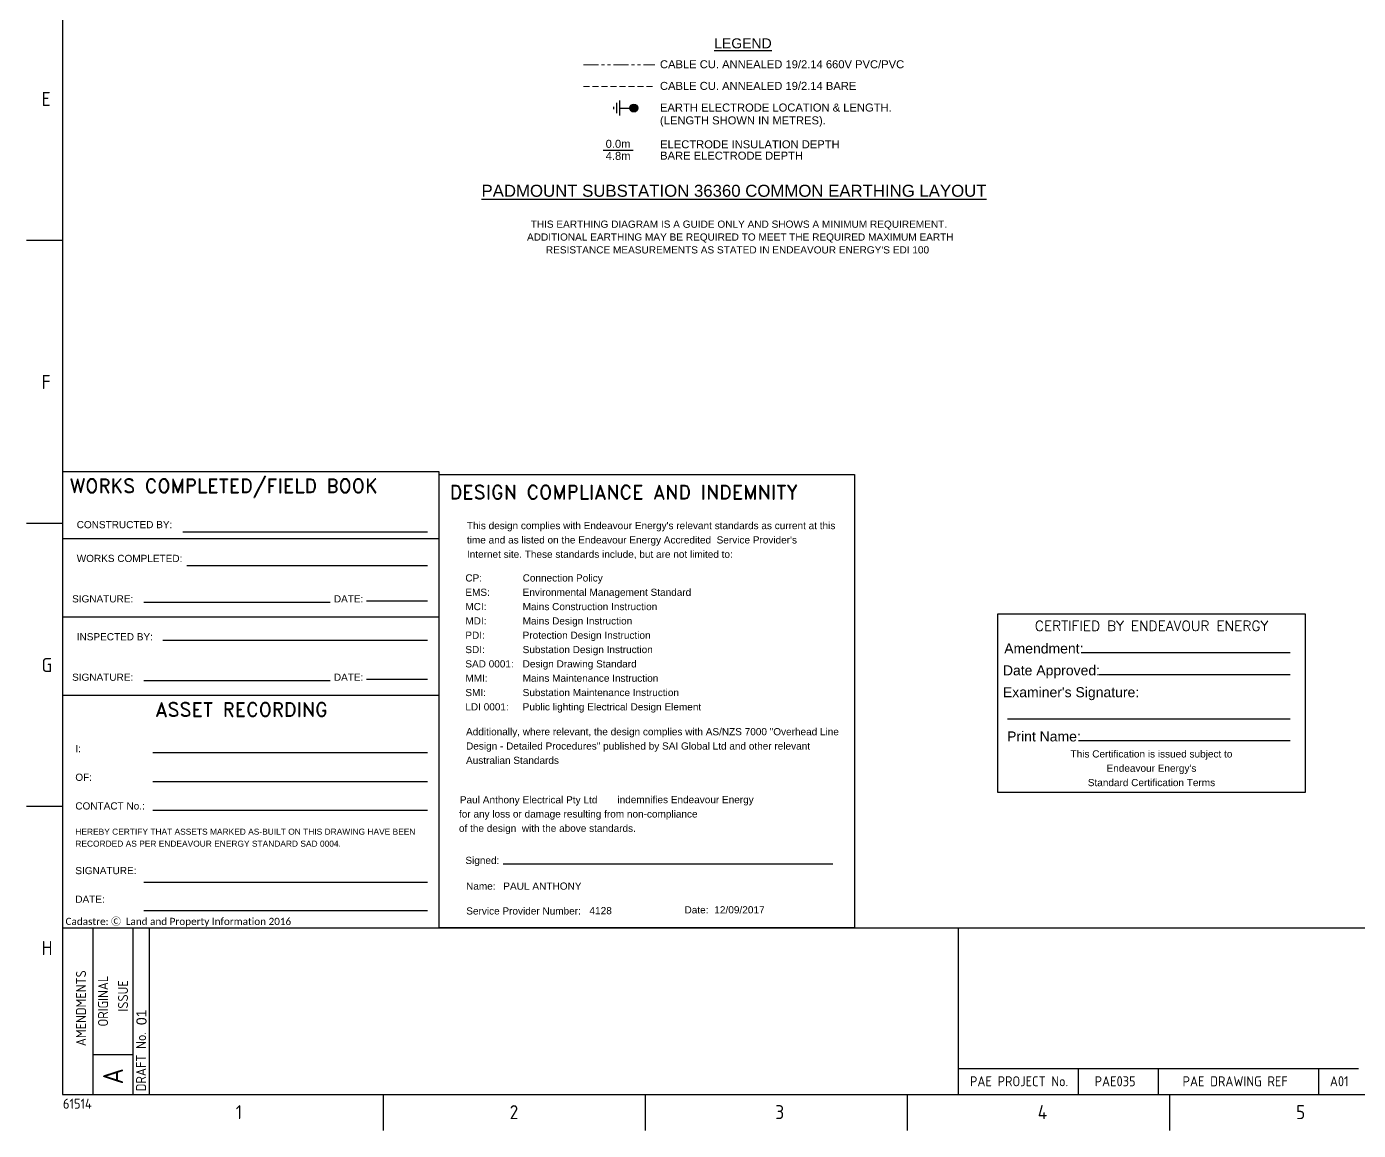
# Paper-space layout 'EARTHING' of a CAD drawing. Header units: metres, sheet in millimetres. Extents: x -21 to 813, y -3 to 583.
# Drawn here: x -20.5 to 312.2, y -3 to 272.9 of the extents above; entities that cross this region are included whole.
import ezdxf
from ezdxf.enums import TextEntityAlignment as Align

# ---------------------------------------------------------------- set-up
doc = ezdxf.new("R2010")
doc.units = ezdxf.units.M
doc.linetypes.add('DASHED', pattern=[0.75, 0.5, -0.25])
doc.linetypes.add('PHANTOM2', pattern=[1.25, 0.625, -0.125, 0.125, -0.125, 0.125, -0.125])
doc.layers.get('0').update_dxf_attribs({"color": 6})
for name, color, linetype in [('Notes', 7, 'Continuous'), ('Notes_HV_MISC', 7, 'Continuous'), ('SupportsUG_SP_EXT', 7, 'Continuous')]:
    doc.layers.add(name, color=color, linetype=linetype)
doc.styles.add('ARIAL', font='arial.ttf', dxfattribs={"height": 2})
doc.styles.add('Elec', font='romand__.ttf')
doc.styles.add('iecISOCP', font='isocp.shx')
doc.styles.get("Standard").update_dxf_attribs({"font": 'arial.ttf'})

# ---------------------------------------------------------------- blocks, each defined once
blk = doc.blocks.new('A$C30A46249')
at = {"color": 7, "lineweight": -3, "insert": (6.919404494084477, 4.965336616243164), "char_height": 1.79, "attachment_point": 7, "line_spacing_factor": 1.2}
blk.add_mtext('{\\fCalibri|b0|i0|c0|p34;\\C256;Cadastre: \\fMS Gothic|b0|i0|c128|p49;\\C250;\\c2236962;Ⓒ\\fMS Gothic|b0|i0|c0|p49; \\fCalibri|b0|i0|c0|p34;\\C256;Land and Property Information 2016}', dxfattribs=at)
blk = doc.blocks.new('NOTE_CERTIFIED-BY-IE')
at = {"color": 7, "linetype": 'Continuous', "lineweight": -3}
for p, q in [((21.24509039448311, 34.9011834857753), (73.14967858873742, 34.90118348577529)), ((25.45664590535706, 29.40613568680776), (73.14967858873742, 29.40613568680776)), ((2.512453562613601, 18.32120845819359), (73.14967858873742, 18.32120845819359)), ((20.44830788382014, 12.95643793022428), (73.14967858873742, 12.95643793022428))]:
    blk.add_line(p, q, dxfattribs=at)
blk.add_lwpolyline([(0, 0), (76.979413, 0), (76.979413, 44.518214), (0, 44.518214)], close=True)
at = {"color": 7, "lineweight": -3, "style": 'Elec'}
blk.add_text('CERTIFIED BY ENDEAVOUR ENERGY', height=2.52, dxfattribs=at).set_placement((38.514654, 41.582084), align=Align.MIDDLE_CENTER)
at = {"color": 7, "lineweight": -3}
for s, p in [('Amendment:', (1.700338, 35.939913)), ('Date Approved:', (1.371343, 30.46870728958124)), ("Examiner's Signature:", (1.371343, 25.00800845685348))]:
    blk.add_text(s, height=2.5, dxfattribs=at).set_placement(p, align=Align.MIDDLE_LEFT)
blk.add_text('Print Name:', height=2.5, dxfattribs=at).set_placement((2.403783, 11.95394842083775), align=Align.BOTTOM_LEFT)
at = {"color": 7, "lineweight": -3, "insert": (38.491387, 5.986512), "char_height": 1.79, "attachment_point": 5, "line_spacing_factor": 1.2}
blk.add_mtext("This Certification is issued subject to \\PEndeavour Energy's \\PStandard Certification Terms", dxfattribs=at)
at = {"color": 7, "lineweight": -3, "flags": 4}
for tag, p in [('AMENDMENT', (21.24509039448311, 34.9011834857753)), ('DATE_APPROVED', (25.45664590535706, 29.40613568680776)), ('PRINT_NAME', (20.44830788382014, 12.95643793022428))]:
    blk.add_attdef(tag, p, '', height=2.5, dxfattribs=at)
blk = doc.blocks.new('NOTE_WORKS-COMPLETED')
at = {"lineweight": -3}
for p, q in [((94.10520200000609, 97.20053448155522), (0, 97.20053448155522)), ((94.10520200000609, 77.61548448074609), (0, 77.61548448074609)), ((93.8713540000026, 58.03043448086828), (0, 58.03043448086828))]:
    blk.add_line(p, q, dxfattribs=at)
at = {"color": 7, "linetype": 'Continuous', "lineweight": -3}
for p, q in [((30, 98.99594548158348), (91.13455475214867, 98.99594548158348)), ((31, 90.55463748145849), (91.13455475214867, 90.55463748145849)), ((20.30447096936405, 81.36531387269497), (66.83326402772217, 81.36531387362629)), ((75.9192024086369, 81.71490371413529), (91.13455475214867, 81.71490371413529)), ((25, 71.88050748128444), (91.13455475214867, 71.88050748128444)), ((20.30447096936405, 61.78026387188584), (66.83326402772217, 61.78026387281716)), ((75.9192024086369, 62.12985371332616), (91.13455475214867, 62.12985371332616)), ((22.5, 43.79472439084195), (91.13455475214867, 43.79472439084202)), ((22.5, 36.59420997742563), (91.13455475214867, 36.59420997742563)), ((22.5, 29.41905624046922), (91.13455475214867, 29.41905624046922)), ((20.30447096936405, 11.37116717081517), (91.13455475214867, 11.37116717081517)), ((20.30447096936405, 4.28425876237452), (91.13455475214867, 4.28425876237452))]:
    blk.add_line(p, q, dxfattribs=at)
at = {"lineweight": -3}
blk.add_lwpolyline([(0, 0), (94.10520200000609, 0), (94.10520200000609, 113.9501574812457), (0, 113.9501574812457)], close=True, dxfattribs=at)
at = {"color": 7, "lineweight": -3, "style": 'Elec'}
blk.add_text('WORKS COMPLETED/FIELD BOOK', height=3.5, dxfattribs=at).set_placement((1.75, 110.4501574812457), align=Align.MIDDLE_LEFT)
at = {"color": 7, "lineweight": -3}
for s, p in [('CONSTRUCTED BY:', (3.513387999963015, 100.7859454816207)), ('WORKS COMPLETED:', (3.521590999967884, 92.34463748149574)), ('INSPECTED BY:', (3.521590999967884, 72.75958748161793))]:
    blk.add_text(s, height=1.79, dxfattribs=at).set_placement(p, align=Align.MIDDLE_LEFT)
for s, p in [('SIGNATURE:', (10.00083620502846, 82.23035252466798)), ('DATE:', (71.45486100000561, 82.23035252466798)), ('SIGNATURE:', (10.00083620502846, 62.64530252385885)), ('DATE:', (71.45486100000561, 62.64530252385885))]:
    blk.add_text(s, height=1.79, dxfattribs=at).set_placement(p, align=Align.MIDDLE_CENTER)
at = {"color": 7, "lineweight": -3, "style": 'Elec'}
blk.add_text('ASSET RECORDING', height=3.5, dxfattribs=at).set_placement((23.1855787144741, 56.31770148128271), align=Align.TOP_LEFT)
at = {"color": 7, "lineweight": -3, "insert": (3.169338999956381, 45.68237897753716), "char_height": 1.79, "width": 89.6104522462499, "attachment_point": 1, "line_spacing_factor": 1.2}
blk.add_mtext('I:\\P\\POF:\\P\\PCONTACT No.:\\P{\\H0.83799x;\\PHEREBY CERTIFY THAT ASSETS MARKED AS-BUILT ON THIS DRAWING HAVE BEEN\\PRECORDED AS PER ENDEAVOUR ENERGY STANDARD SAD 0004.}\\P\\PSIGNATURE:\\P\\PDATE:', dxfattribs=at)
at = {"color": 7, "lineweight": -3}
for tag, p in [('CONSTRUCTEDBY', (32.91530267439532, 99.86979354117739)), ('WORKSCOMPLETED', (32.93411369617786, 91.43855115254723)), ('SIGNATURE', (23.86302639321592, 81.8653138727662)), ('DATE', (77.31411920147957, 82.21490371413529)), ('INSPECTEDBY', (25.68457521953496, 72.38050748128444)), ('SIGNATURE', (24.58912980891583, 62.2802638719716)), ('DATE', (77.74746301377809, 62.62985371332616)), ('ASSETRECORD', (28.7656630235937, 44.52857857384065)), ('ASSETRECORDOF', (28.5, 37.32806416042428)), ('CONTACTNO', (28.5, 30.15291042346784)), ('SIGNATURE', (31.7917719002277, 12.9501574812457)), ('DATE', (32, 5.018112945373147))]:
    blk.add_attdef(tag, p, '', height=1.79, dxfattribs=at)
blk = doc.blocks.new('NOTE_DESIGN-COMPLIANCE')
blk.add_line((15.99695412356906, 16.01262757734821), (98.3346082118104, 16.01262757734821))
blk.add_lwpolyline([(1.235690660905675e-07, 113.3042508153353), (103.7383228270058, 113.3042508153353), (103.7383228270058, -1.846647137426771e-07), (1.235690660905675e-07, -1.846647137426771e-07)], close=True)
at = {"color": 7, "lineweight": -3, "style": 'Elec'}
blk.add_text('DESIGN COMPLIANCE AND INDEMNITY', height=3.5, dxfattribs=at).set_placement((2.599836123569066, 106.1287998153353), align=Align.BOTTOM_LEFT)
at = {"color": 7, "lineweight": -3}
for s, p in [('Signed:', (6.536993123569066, 17.75137981533529)), ('Name:', (6.706682123569066, 11.31861081533529)), ('Service Provider Number:', (6.759543123569066, 5.106643815335286)), ('Date: ', (61.29110968491466, 5.382138815335286))]:
    blk.add_text(s, height=1.79, dxfattribs=at).set_placement(p, align=Align.TOP_LEFT)
at = {"color": 7, "lineweight": -3, "char_height": 1.79, "line_spacing_factor": 1.2}
for s, insert, attachment_point in [("This design complies with Endeavour Energy's relevant standards as current at this \\Ptime and as listed on the Endeavour Energy Accredited  Service Provider's\\PInternet site. These standards include, but are not limited to:", (6.919405123569066, 92.15804781533528), 7), ('CP:^I^IConnection Policy\\PEMS:^I^IEnvironmental Management Standard\\PMCI:^I^IMains Construction Instruction\\PMDI:^I^IMains Design Instruction\\PPDI:^I^IProtection Design Instruction\\PSDI:^I^ISubstation Design Instruction\\PSAD 0001:^IDesign Drawing Standard\\PMMI:^I^IMains Maintenance Instruction\\PSMI:^I^ISubstation Maintenance Instruction\\PLDI 0001:^IPublic lighting Electrical Design Element ', (6.526066123569066, 88.35560681533529), 1), ('\\PAdditionally, where relevant, the design complies with AS/NZS 7000 "Overhead Line\\PDesign - Detailed Procedures" published by SAI Global Ltd and other relevant \\PAustralian Standards', (6.700970123569066, 53.49980981533528), 1), ('                                                         indemnifies Endeavour Energy \\Pfor any loss or damage resulting from non-compliance \\Pof the design  with the above standards.', (4.931877587284774, 32.93600334356574), 1)]:
    blk.add_mtext(s, dxfattribs=dict(at, insert=insert, attachment_point=attachment_point))
at = {"ltscale": 0.5}
for tag, p in [('COMPANYNAME', (5.147325853440123, 31.10190101181399)), ('NAME', (15.99929719397954, 9.519729203638803)), ('SPN', (37.53871760912807, 3.382869785608875)), ('DATE', (68.73154658438693, 3.592218243932393))]:
    blk.add_attdef(tag, p, '', height=1.8, dxfattribs=at)
blk = doc.blocks.new('m4')
at = {"layer": 'Notes', "color": 7, "linetype": 'Continuous'}
for points in [[(0, -1.946708022383973), (0, 0)], [(-1.428571500000544, -1.946708022383973), (1.428571500000544, -1.946708022383973)], [(-0.952380999995512, -2.518136622384191), (0.952380999995512, -2.518136622384191)], [(-0.23809524999524, -3.089565222384408), (0.23809524999524, -3.089565222384408)]]:
    blk.add_lwpolyline(points, dxfattribs=at)
blk = doc.blocks.new('A1_FRAME_TITLE')
at = {"layer": 'Notes', "color": 3, "linetype": 'Continuous'}
for p, q in [((9.000003903041456, 574.3939047125621), (9.000003903041602, 5.973090848959372)), ((16.59244990489981, 5.973090848959368), (16.59244990489981, 47.61845976823428)), ((26.59244990489981, 5.973090848959368), (26.59244990489981, 47.61845976823428)), ((30.73754673144595, 5.976887582758076), (30.73754673144595, 47.62225650203299)), ((232.7845483813948, 47.61878775576222), (232.7845483813948, 5.973418836487318)), ((16.59244990489981, 15.97309084895936), (26.59244990489981, 15.97309084895936)), ((262.7848527329429, 12.32772192968445), (262.7848527329428, 5.973090848959373)), ((282.7848527329428, 12.32772192968445), (282.7848527329428, 5.973090848959373)), ((322.7848527329428, 12.32772192968445), (322.7848527329428, 5.973090848959373))]:
    blk.add_line(p, q, dxfattribs=at)
at = {"layer": 'Notes', "linetype": 'Continuous'}
for p, q in [((9.000003903041438, 219.4334977807608), (3.9030414092e-06, 219.4334977807608)), ((9.000003903041438, 148.6834977807608), (3.9030414092e-06, 148.6834977807608)), ((9.000003903041438, 77.93349778076073), (3.9030414092e-06, 77.93349778076073)), ((89.13886872809219, -3.026909151040624), (89.13886872809219, 5.973090848959372)), ((154.6477578007562, -3.026909151040624), (154.6477578007562, 5.973090848959375)), ((220.1566468734203, -3.026909151040624), (220.1566468734203, 5.973090848959372)), ((285.6655359460843, -3.026909151040624), (285.6655359460843, 5.973090848959372))]:
    blk.add_line(p, q, dxfattribs=at)
at = {"layer": 'Notes', "color": 7}
blk.add_line((332.7848527329427, 12.32772192968445), (232.7848527329428, 12.32772192968445), dxfattribs=at)
at = {"layer": 'Notes', "color": 3, "linetype": 'Continuous', "flags": 128}
for points in [[(9.000003903041591, 47.61845976823429), (123.7972556189141, 47.61845976823428)], [(123.7972556189141, 47.61845976823428), (824.3666242797829, 47.61845976823425)], [(9.000003903041602, 5.973090848959377), (824.3666242797829, 5.973090848959371)]]:
    blk.add_lwpolyline(points, dxfattribs=at)
blk.add_attdef('DRAFT_NUM', (29.95229401921733, 23.29355907390209), '', height=2.5, rotation=90)
at = {"layer": 'Notes', "color": 7, "style": 'iecISOCP'}
for s, p in [('E', (3.735758828175712, 253.0634978347608)), ('F', (3.735758828175712, 182.3134978347607)), ('G', (3.735758828175712, 111.5634978347607)), ('H', (3.735758828175712, 40.81349783476077)), ('1', (52.24416342705814, -0.2195151821330201)), ('2', (120.7001306251145, -0.2195151821330201)), ('3', (187.090888182011, -0.2046525456585277)), ('4', (252.6683755146728, -0.2195151821330201)), ('5', (317.2078776649533, -0.2201891616318763))]:
    blk.add_text(s, height=3.50000011, dxfattribs=at).set_placement(p)
for s, height, p in [('AMENDMENTS', 2.499999939999999, (14.84244993279981, 18.0204763565448)), ('ORIGINAL', 2.499999939999999, (20.34244993279981, 22.94008309418705)), ('ISSUE', 2.499999939999999, (25.34244993279981, 26.69008309418706)), ('DRAFT No.', 2.499999939999999, (29.84300183766936, 6.738359538632714)), ('A', 4.999999889999999, (24.09244996079986, 8.47309079305932))]:
    blk.add_text(s, height=height, rotation=90, dxfattribs=at).set_placement(p)
for s, p in [('PAE PROJECT No.', (248, 8)), ('PAE DRAWING REF', (302, 8))]:
    blk.add_text(s, height=2.5, dxfattribs=at).set_placement(p, align=Align.CENTER)
for tag, p in [('CAP_NO', (513.1877455539732, 43.45702176062763)), ('IE_NUM', (513.0499891438582, 37.81014236571922)), ('REF_No_1', (335.2407092969734, 32.3095164062895)), ('REF_1', (362.5232051634168, 32.3095164062895)), ('GEN_WO', (441.7083167385052, 31.76319395754009)), ('HV_SWITCH', (513.4632602570722, 32.16326139542979)), ('REF_No_2', (335.2407092969734, 26.3095164062895)), ('REF_2', (362.5232051634168, 26.3095164062895)), ('OH_WO', (441.7083167385052, 25.81165284135275)), ('UBD_REF', (513.0499891438582, 25.82773724969956)), ('REF_No_3', (335.2407092969734, 20.3095164062895)), ('REF_3', (362.5232051634168, 20.3095164062895)), ('UG_WO', (441.7083167385052, 20.05209372390299)), ('GIS_MAP_No', (513.0499891438582, 20.04312858955063)), ('REF_No_4', (335.2407092969734, 14.3095164062895)), ('REF_4', (362.5232051634168, 14.3095164062895)), ('HV_OP_DIAG', (513.3264885879123, 14.19908466587639)), ('SUB_WO', (441.7083167385052, 13.81165284135274)), ('LGA', (512.9453919554613, 7.777408517664522))]:
    blk.add_attdef(tag, p, '', height=2.5, dxfattribs=at)
at = {"layer": 'Notes', "style": 'iecISOCP'}
for tag, p in [('T1', (684.3735224182584, 39.46538419170585)), ('T2', (684.3735224182584, 34.3462621685779)), ('T3', (684.3735224182584, 28.91999957006074)), ('T4', (684.3735224182584, 23.65748664588247)), ('T5', (684.3735224182584, 18.23122404736531)), ('T6', (684.3735224182584, 12.96871112318703))]:
    blk.add_attdef(tag, text='', height=3.5, dxfattribs=at).set_placement(p, align=Align.CENTER)
at = {"layer": 'Notes', "color": 7, "style": 'iecISOCP'}
for tag, p in [('scale', (567.7561862243563, 33.26881016856799)), ('DRAWN', (567.7561862243563, 24.93057684501809)), ('DATE', (567.7561862243563, 16.88033192789213)), ('PAEREF', (272, 8)), ('PAEPAGE', (328, 8)), ('CHD', (567.7561862243563, 8.372261886843392)), ('DESIGN', (605.616624279783, 9.154513788950904))]:
    blk.add_attdef(tag, text='', height=2.5, dxfattribs=at).set_placement(p, align=Align.CENTER)
at = {"layer": 'Notes', "color": 4, "style": 'iecISOCP'}
blk.add_attdef('NUM', text='', height=7, dxfattribs=at).set_placement((792.3666242797829, 20.11845976823426), align=Align.MIDDLE_CENTER)
at = {"layer": 'Notes', "color": 1, "style": 'iecISOCP'}
blk.add_attdef('REV', text='', height=5, dxfattribs=at).set_placement((820.054251828391, 17.09540713998158), align=Align.CENTER)
at = {"layer": 'Notes', "color": 7, "style": 'iecISOCP'}
for tag, p in [('NS', (790.7123820117265, 8.118502768234269)), ('SHTS', (805.4120483388133, 8.118502768234269))]:
    blk.add_attdef(tag, text='', height=2.5, dxfattribs=at).set_placement(p, align=Align.MIDDLE)
at = {"layer": 'Notes', "style": 'iecISOCP'}
blk.add_attdef('ExportID', (9.081563381861317, 2.389947881700436), '', height=2.5, dxfattribs=at)
at = {"layer": 'Notes', "style": 'iecISOCP', "flags": 1}
for tag, p in [('ProjectType', (-6.37431612553997, -26.7969231328077)), ('ProjectNumber', (3.01124540557543, -26.81768263662547)), ('DrawingNumber', (14.96487211632699, -26.80333207795956)), ('ProjectDescription', (27.01529643322817, -26.82507857672271)), ('ExportDate', (39.73518882248868, -26.7893380549126)), ('ExportUserName', (48.60564004207469, -26.80001890549965)), ('DesignerCompanyName', (60.93543655092149, -26.79336864660581)), ('ExportAreaOfInterest', (76.55071914511146, -26.8134520371459)), ('GIS_SUCCESS', (91.4483265569323, -26.78040727245524)), ('CAD_SUCCESS', (101.2396367667188, -26.78272040598358)), ('DEPOTCODE', (111.5567536625146, -26.8767501535101)), ('ExportCategories', (119.5337228538067, -26.79708183463799)), ('Comments', (133.8359590646636, -26.88292413000805))]:
    blk.add_attdef(tag, p, '', height=1, dxfattribs=at)

psp = doc.layouts.new('EARTHING')

# ---------------------------------------------------------------- hatches: boundary and pattern name
at = {"layer": 'Notes'}
h = psp.add_hatch(color=256, dxfattribs=at)
edge = h.paths.add_edge_path()
edge.add_arc((131.1795107567868, 252.5516656326367), 0.9915091461634438, -462.7694199964602, -102.7694199964602)

# ---------------------------------------------------------------- linework, layer by layer
at = {"layer": 'Notes', "color": 0, "linetype": 'PHANTOM2', "lineweight": 0, "ltscale": 6}
psp.add_line((118.6155786232939, 263.3664979134135), (136.3973012457336, 263.3664979134135), dxfattribs=at)
at = {"layer": 'Notes', "color": 0, "linetype": 'DASHED', "lineweight": 0, "ltscale": 3}
psp.add_line((118.6155786232939, 257.9590817727299), (136.3973012457336, 257.9590817727299), dxfattribs=at)
at = {"layer": 'Notes', "flags": 128}
psp.add_lwpolyline([(123.5146972061575, 242.0042337095065), (130.9788565808817, 242.0042337095065)], dxfattribs=at)
at = {"layer": 'Notes'}
psp.add_circle((131.1795107578237, 252.5516656320463), 0.9915091461634438, dxfattribs=at)

# ---------------------------------------------------------------- block references
at = {"layer": 'Notes', "color": 7, "xscale": 1.333333333333329, "yscale": 1.333333333333329, "zscale": 1.333333333333329, "rotation": 270}
psp.add_blockref('m4', (130.1880016116602, 252.551665632046), dxfattribs=at)
at = {"layer": 'Notes'}
for name, p in [('NOTE_WORKS-COMPLETED', (-11.5489960969584, 47.6184597682343)), ('A$C30A46249', (-17.7452405552101, 42.90554079765057))]:
    psp.add_blockref(name, p, dxfattribs=at)
psp.add_blockref('NOTE_DESIGN-COMPLIANCE', (82.5562057794786, 47.6184597682343), dxfattribs=at).add_auto_attribs({'COMPANYNAME': 'Paul Anthony Electrical Pty Ltd', 'NAME': 'PAUL ANTHONY', 'SPN': '4128', 'DATE': '12/09/2017'})
at = {"layer": 'Notes_HV_MISC'}
psp.add_blockref('NOTE_CERTIFIED-BY-IE', (222.0426845168017, 81.50534139590059), dxfattribs=at)
at = {"layer": 'SupportsUG_SP_EXT'}
ref = psp.add_blockref('A1_FRAME_TITLE', (-20.54899999999999, 6.217248937900877e-15), dxfattribs=at)
ref.add_attrib('ExportID', '61514', (-11.46743661813868, 2.389947881700442), dxfattribs={"layer": 'Notes', "height": 2.5, "style": 'iecISOCP'})
ref.add_attrib('DRAFT_NUM', '01', (9.403294019217341, 23.2935590739021), dxfattribs={"layer": '0', "height": 2.5, "rotation": 90})
ref.add_attrib('PAEREF', 'PAE035', dxfattribs={"layer": 'Notes', "color": 7, "height": 2.5, "style": 'iecISOCP'}).set_placement((251.451, 8.000000000000007), align=Align.CENTER)
ref.add_attrib('PAEPAGE', 'A01', dxfattribs={"layer": 'Notes', "color": 7, "height": 2.5, "style": 'iecISOCP'}).set_placement((307.451, 8.000000000000007), align=Align.CENTER)

# ---------------------------------------------------------------- texts
at = {"layer": 'Notes', "style": 'ARIAL'}
psp.add_text('%%ULEGEND', height=2.5, dxfattribs=at).set_placement((158.4557172523209, 268.720901871942), align=Align.MIDDLE_CENTER)
at = {"layer": 'Notes', "color": 7, "style": 'ARIAL'}
for s, p in [('CABLE CU. ANNEALED 19/2.14 660V PVC/PVC', (137.7172196376596, 262.4902552918008)), ('CABLE CU. ANNEALED 19/2.14 BARE', (137.7172196376596, 257.0828391511172)), ('EARTH ELECTRODE LOCATION & LENGTH.', (137.7172196376596, 251.6754230104335)), ('(LENGTH SHOWN IN METRES).', (137.7172196376596, 248.4625997792801)), ('ELECTRODE INSULATION DEPTH', (137.7503432005115, 242.484514625497)), ('BARE ELECTRODE DEPTH', (137.7503432005115, 239.6477918173027))]:
    psp.add_text(s, height=2, dxfattribs=at).set_placement(p)
for s, p in [('0.0m', (127.2467768935198, 242.0042337095065)), ('4.8m', (127.2558474097154, 238.9904192756774))]:
    psp.add_text(s, height=2, rotation=359.9992270021493, dxfattribs=at).set_placement(p, align=Align.BOTTOM_CENTER)
at = {"layer": 'Notes', "style": 'ARIAL'}
psp.add_text('%%UPADMOUNT SUBSTATION 36360 COMMON EARTHING LAYOUT', height=3, dxfattribs=at).set_placement((156.2231986441675, 229.4673993049526), align=Align.BOTTOM_CENTER)
at = {"layer": 'Notes', "color": 7, "style": 'ARIAL'}
for s, p in [('THIS EARTHING DIAGRAM IS A GUIDE ONLY AND SHOWS A MINIMUM REQUIREMENT. ', (157.7869855547124, 223.5201143792699)), ('ADDITIONAL EARTHING MAY BE REQUIRED TO MEET THE REQUIRED MAXIMUM EARTH', (157.7869855547124, 220.3072903680484)), ("RESISTANCE MEASUREMENTS AS STATED IN ENDEAVOUR ENERGY'S EDI 100  ", (157.7869855547124, 217.0944663568268))]:
    psp.add_text(s, height=1.8, dxfattribs=at).set_placement(p, align=Align.MIDDLE_CENTER)

doc.saveas('drawing.dxf')
